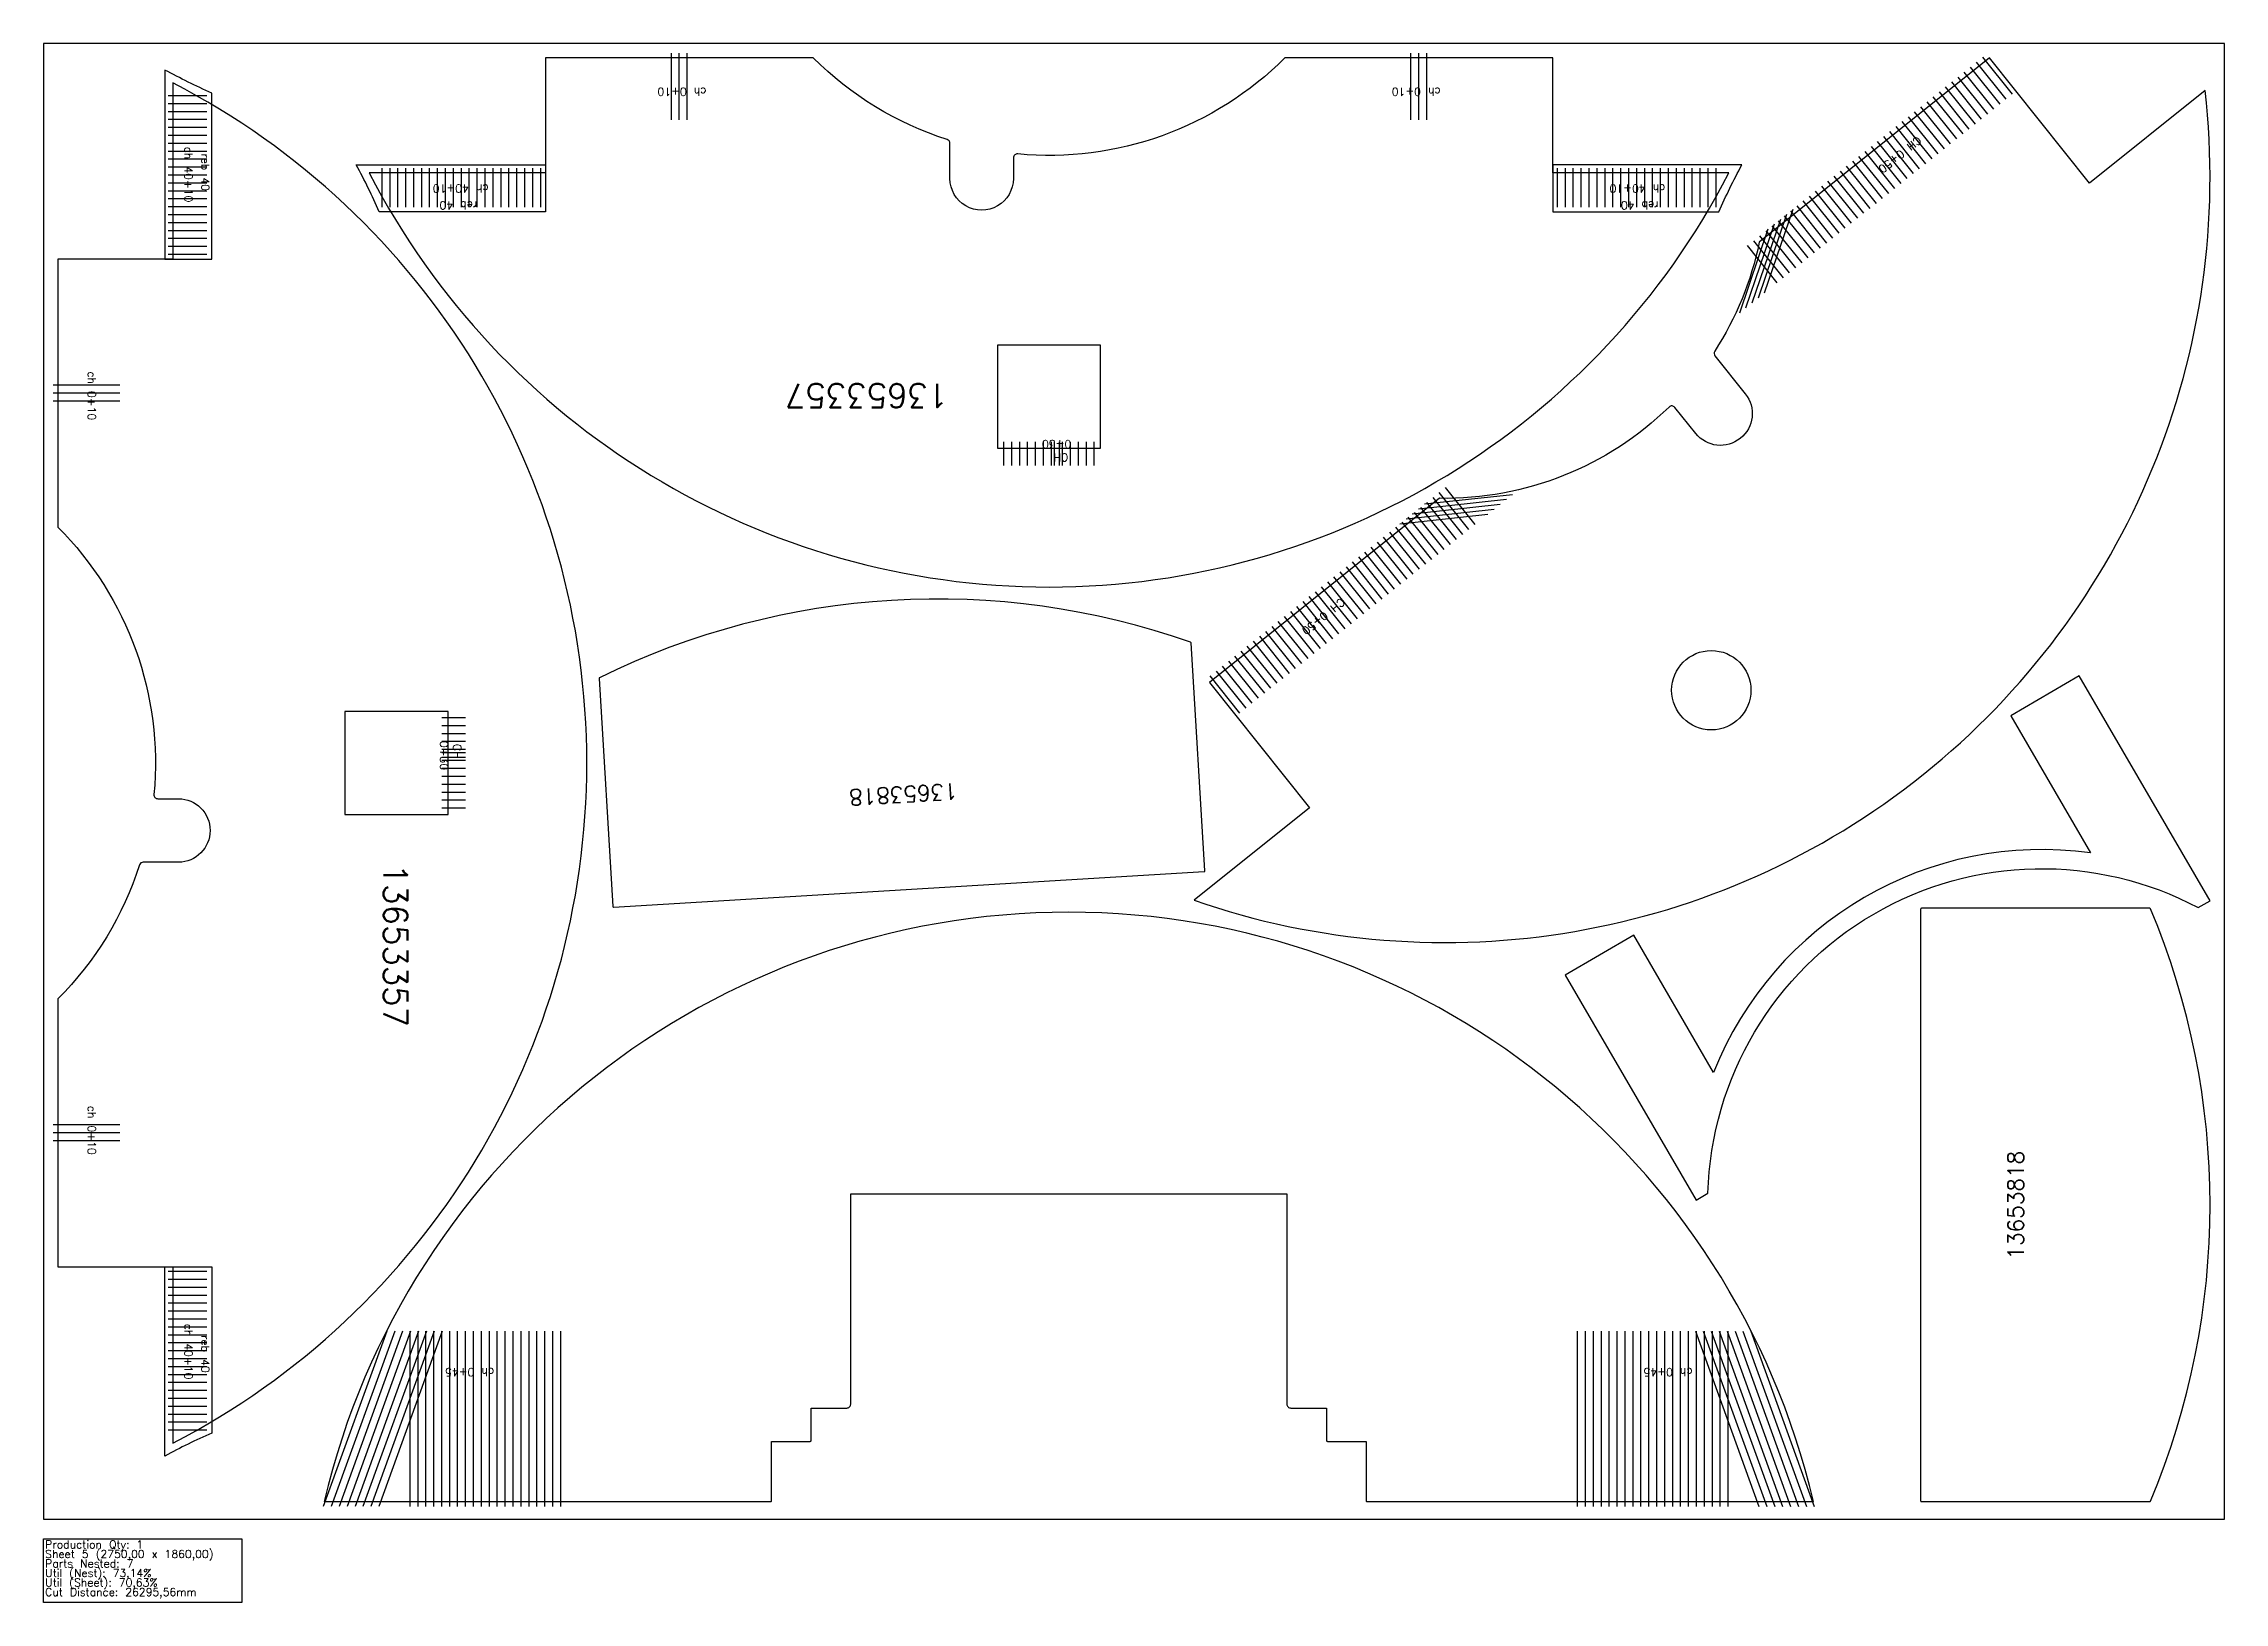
# Model space of a CAD drawing. Header units: millimetres. Extents: x 11550 to 14300, y -105 to 1860.
import ezdxf

# ---------------------------------------------------------------- set-up
doc = ezdxf.new("R2010")
doc.units = ezdxf.units.MM
for name, color, linetype in [('13653357', 7, 'Continuous'), ('13653818', 7, 'Continuous'), ('Chanfro', 7, 'Continuous'), ('Rebaixo', 6, 'Continuous'), ('sheet', 24, 'Continuous'), ('Stats', 7, 'Continuous'), ('Texto', 7, 'Continuous')]:
    doc.layers.add(name, color=color, linetype=linetype)
doc.styles.get("Standard").update_dxf_attribs({"font": 'txt.shx'})

msp = doc.modelspace()

# ---------------------------------------------------------------- linework, layer by layer
at = {"color": 7}
msp.add_lwpolyline([(13633.8, 402.2), (13648.8, 410.8, -0.556315), (14267, 770.8), (14282, 779.5), (14116.9, 1063), (14030.5, 1012.7), (14131.2, 839.7, 0.345974), (13655.9, 563), (13555.2, 735.9), (13468.8, 685.6)], format="xyb", close=True, dxfattribs=at)
at = {"layer": '13653357', "color": 2}
for points in [[(13115.3, 1842, -0.223199), (12778.4, 1720.9, 0.442032), (12772.9, 1715.9), (12772.9, 1690, -1.000003), (12692.9, 1690), (12692.9, 1734.3, 0.326039), (12689.4, 1739.1, -0.119122), (12520.5, 1842), (12182.8, 1842), (12182.8, 1697), (11960.6, 1697, 0.608883), (13675.2, 1697), (13453, 1697), (13453, 1842)], [(11568, 1250.5, -0.223199), (11689.1, 913.6, 0.442032), (11694.1, 908.1), (11720, 908.1, -0.999998), (11720, 828.1), (11675.7, 828.1, 0.326039), (11670.9, 824.6, -0.119122), (11568, 655.7), (11568, 318), (11713, 318), (11713, 95.8, 0.608883), (11713, 1810.4), (11713, 1588.2), (11568, 1588.2)]]:
    msp.add_lwpolyline(points, format="xyb", close=True, dxfattribs=at)
for points in [[(12882.9, 1480), (12752.9, 1480), (12752.9, 1350), (12882.9, 1350)], [(11930, 1018.1), (11930, 888.1), (12060, 888.1), (12060, 1018.1)]]:
    msp.add_lwpolyline(points, close=True, dxfattribs=at)
at = {"layer": '13653357', "color": 7}
msp.add_lwpolyline([(12567.8, 145), (12567.8, 410), (13117.8, 410), (13117.8, 145, 0.414214), (13122.8, 140), (13167.8, 140), (13167.8, 99, 0.414214), (13168.8, 98), (13217.8, 98), (13217.8, 23, 0.414214), (13218.8, 22), (13781.9, 22, 0.791169), (11903.7, 22), (12466.8, 22, 0.414214), (12467.8, 23), (12467.8, 98), (12516.8, 98, 0.414214), (12517.8, 99), (12517.8, 140), (12562.8, 140, 0.414214)], format="xyb", close=True, dxfattribs=at)
at = {"layer": '13653818', "color": 7}
for points in [[(13310.4, 1286.8), (13020.2, 1054.5), (13146.4, 896.8), (13000.7, 780.1, 0.55221), (14275.7, 1801), (14130, 1684.3), (14003.7, 1842), (13713.5, 1609.6, -0.092445), (13657.3, 1472.2, 0.322577), (13657.6, 1466.4), (13695.8, 1418.6, -1), (13633.3, 1368.6), (13607.1, 1401.4, 0.443132), (13599.7, 1401.8, -0.199872)], [(12996.4, 1105.5, 0.201305), (12251, 1060.7, 0.302091), (12250.4, 1059.8), (12267.7, 772.4, 0.414214), (12268.8, 771.5), (13013.4, 816.2, 0.414214), (13014.4, 817.3), (12997.1, 1104.7, 0.302091)], [(14206.8, 22.7, 0.201305), (14206.8, 769.4, 0.302091), (14205.9, 770), (13918, 770, 0.414214), (13917, 769), (13917, 23, 0.414214), (13918, 22), (14205.9, 22, 0.302091)]]:
    msp.add_lwpolyline(points, format="xyb", close=True, dxfattribs=at)
msp.add_circle((13653, 1044.9), 50, dxfattribs=at)
at = {"layer": 'Chanfro', "color": 2}
for p, q in [((12341.6, 1764), (12341.6, 1848)), ((12351.6, 1764), (12351.6, 1848)), ((12361.6, 1764), (12361.6, 1848)), ((13274.1, 1764), (13274.1, 1848)), ((13284.1, 1764), (13284.1, 1848)), ((13294.1, 1764), (13294.1, 1848)), ((11756, 1794.2), (11707, 1794.2)), ((11756, 1784.2), (11707, 1784.2)), ((11756, 1774.2), (11707, 1774.2)), ((11756, 1764.2), (11707, 1764.2)), ((11756, 1754.2), (11707, 1754.2)), ((11756, 1744.2), (11707, 1744.2)), ((11756, 1734.2), (11707, 1734.2)), ((11756, 1724.2), (11707, 1724.2)), ((11756, 1714.2), (11707, 1714.2)), ((11756, 1704.2), (11707, 1704.2)), ((11756, 1694.2), (11707, 1694.2)), ((11756, 1684.2), (11707, 1684.2)), ((11976.8, 1654), (11976.8, 1703)), ((11986.8, 1654), (11986.8, 1703)), ((11996.8, 1654), (11996.8, 1703)), ((12006.8, 1654), (12006.8, 1703)), ((12016.8, 1654), (12016.8, 1703)), ((12026.8, 1654), (12026.8, 1703)), ((12036.8, 1654), (12036.8, 1703)), ((12046.8, 1654), (12046.8, 1703)), ((12056.8, 1654), (12056.8, 1703)), ((12066.8, 1654), (12066.8, 1703)), ((12076.8, 1654), (12076.8, 1703)), ((12086.8, 1654), (12086.8, 1703)), ((12096.8, 1654), (12096.8, 1703)), ((12106.8, 1654), (12106.8, 1703)), ((12116.8, 1654), (12116.8, 1703)), ((12126.8, 1654), (12126.8, 1703)), ((12136.8, 1654), (12136.8, 1703)), ((12146.8, 1654), (12146.8, 1703)), ((12156.8, 1654), (12156.8, 1703)), ((12166.8, 1654), (12166.8, 1703)), ((12176.8, 1654), (12176.8, 1703)), ((13459, 1654), (13459, 1703)), ((13469, 1654), (13469, 1703)), ((13479, 1654), (13479, 1703)), ((13489, 1654), (13489, 1703)), ((13499, 1654), (13499, 1703)), ((13509, 1654), (13509, 1703)), ((13519, 1654), (13519, 1703)), ((13529, 1654), (13529, 1703)), ((13539, 1654), (13539, 1703)), ((13549, 1654), (13549, 1703)), ((13559, 1654), (13559, 1703)), ((13569, 1654), (13569, 1703)), ((13579, 1654), (13579, 1703)), ((13589, 1654), (13589, 1703)), ((13599, 1654), (13599, 1703)), ((13609, 1654), (13609, 1703)), ((13619, 1654), (13619, 1703)), ((13629, 1654), (13629, 1703)), ((13639, 1654), (13639, 1703)), ((13649, 1654), (13649, 1703)), ((13659, 1654), (13659, 1703)), ((11756, 1674.2), (11707, 1674.2)), ((11756, 1664.2), (11707, 1664.2)), ((11756, 1654.2), (11707, 1654.2)), ((11756, 1644.2), (11707, 1644.2)), ((11756, 1634.2), (11707, 1634.2)), ((11756, 1624.2), (11707, 1624.2)), ((11756, 1614.2), (11707, 1614.2)), ((11756, 1604.2), (11707, 1604.2)), ((11756, 1594.2), (11707, 1594.2)), ((11646, 1429.3), (11562, 1429.3)), ((11646, 1419.3), (11562, 1419.3)), ((11646, 1409.3), (11562, 1409.3)), ((12760.9, 1328), (12760.9, 1358)), ((12770.9, 1328), (12770.9, 1358)), ((12780.9, 1328), (12780.9, 1358)), ((12790.9, 1328), (12790.9, 1358)), ((12800.9, 1328), (12800.9, 1358)), ((12810.9, 1328), (12810.9, 1358)), ((12820.9, 1328), (12820.9, 1358)), ((12824.9, 1328), (12824.9, 1358)), ((12830.9, 1328), (12830.9, 1358)), ((12834.9, 1328), (12834.9, 1358)), ((12844.9, 1328), (12844.9, 1358)), ((12854.9, 1328), (12854.9, 1358)), ((12864.9, 1328), (12864.9, 1358)), ((12874.9, 1328), (12874.9, 1358)), ((12082, 1010.1), (12052, 1010.1)), ((12082, 1000.1), (12052, 1000.1)), ((12082, 990.1), (12052, 990.1)), ((12082, 980.1), (12052, 980.1)), ((12082, 970.1), (12052, 970.1)), ((12082, 966.1), (12052, 966.1)), ((12082, 960.1), (12052, 960.1)), ((12082, 956.1), (12052, 956.1)), ((12082, 946.1), (12052, 946.1)), ((12082, 936.1), (12052, 936.1)), ((12082, 926.1), (12052, 926.1)), ((12082, 916.1), (12052, 916.1)), ((12082, 906.1), (12052, 906.1)), ((12082, 896.1), (12052, 896.1)), ((11646, 496.8), (11562, 496.8)), ((11646, 486.8), (11562, 486.8)), ((11646, 476.8), (11562, 476.8)), ((11756, 312), (11707, 312)), ((11756, 302), (11707, 302)), ((11756, 292), (11707, 292)), ((11756, 282), (11707, 282)), ((11756, 272), (11707, 272)), ((11756, 262), (11707, 262)), ((11756, 252), (11707, 252)), ((11756, 242), (11707, 242)), ((11756, 232), (11707, 232)), ((11756, 222), (11707, 222)), ((11756, 212), (11707, 212)), ((11756, 202), (11707, 202)), ((11756, 192), (11707, 192)), ((11756, 182), (11707, 182)), ((11756, 172), (11707, 172)), ((11756, 162), (11707, 162)), ((11756, 152), (11707, 152)), ((11756, 142), (11707, 142)), ((11756, 132), (11707, 132)), ((11756, 122), (11707, 122)), ((11756, 112), (11707, 112))]:
    msp.add_line(p, q, dxfattribs=at)
at = {"layer": 'Chanfro', "color": 1}
for p, q in [((14032.8, 1796.1), (13995.3, 1842.9)), ((14001.6, 1771.1), (13964.1, 1817.9)), ((14009.4, 1777.3), (13971.9, 1824.2)), ((14017.2, 1783.6), (13979.7, 1830.4)), ((14025, 1789.8), (13987.5, 1836.7)), ((13970.4, 1746.1), (13932.9, 1792.9)), ((13978.2, 1752.3), (13940.7, 1799.2)), ((13986, 1758.6), (13948.5, 1805.4)), ((13993.8, 1764.8), (13956.3, 1811.7)), ((13931.3, 1714.8), (13893.8, 1761.7)), ((13939.1, 1721.1), (13901.6, 1767.9)), ((13946.9, 1727.3), (13909.4, 1774.2)), ((13954.7, 1733.6), (13917.2, 1780.4)), ((13962.5, 1739.8), (13925, 1786.7)), ((13900.1, 1689.8), (13862.6, 1736.7)), ((13907.9, 1696.1), (13870.4, 1742.9)), ((13915.7, 1702.3), (13878.2, 1749.2)), ((13923.5, 1708.6), (13886, 1755.4)), ((13861.1, 1658.6), (13823.6, 1705.4)), ((13868.9, 1664.8), (13831.4, 1711.7)), ((13876.7, 1671.1), (13839.2, 1717.9)), ((13884.5, 1677.3), (13847, 1724.2)), ((13892.3, 1683.6), (13854.8, 1730.4)), ((13829.8, 1633.6), (13792.3, 1680.4)), ((13837.6, 1639.8), (13800.1, 1686.7)), ((13845.5, 1646.1), (13808, 1692.9)), ((13853.3, 1652.3), (13815.8, 1699.2)), ((13720.1, 1545.7), (13756.2, 1651.4)), ((13798.6, 1608.6), (13761.1, 1655.4)), ((13806.4, 1614.8), (13768.9, 1661.7)), ((13814.2, 1621.1), (13776.7, 1667.9)), ((13822, 1627.3), (13784.5, 1674.2)), ((13688.9, 1520.7), (13724.9, 1626.4)), ((13696.7, 1526.9), (13732.7, 1632.7)), ((13704.5, 1533.2), (13740.5, 1638.9)), ((13712.3, 1539.4), (13748.4, 1645.2)), ((13759.6, 1577.3), (13722.1, 1624.2)), ((13767.4, 1583.6), (13729.9, 1630.4)), ((13775.2, 1589.8), (13737.7, 1636.7)), ((13783, 1596.1), (13745.5, 1642.9)), ((13790.8, 1602.3), (13753.3, 1649.2)), ((13736.2, 1558.6), (13698.7, 1605.4)), ((13744, 1564.8), (13706.5, 1611.6)), ((13751.8, 1571.1), (13714.3, 1617.9)), ((13347.4, 1247.3), (13309.9, 1294.1)), ((13355.2, 1253.6), (13317.7, 1300.4)), ((13371.3, 1266.4), (13260.2, 1254.4)), ((13379.1, 1272.7), (13268, 1260.6)), ((13386.9, 1278.9), (13275.8, 1266.9)), ((13316.2, 1222.3), (13278.7, 1269.1)), ((13394.7, 1285.2), (13283.7, 1273.1)), ((13324, 1228.6), (13286.5, 1275.4)), ((13402.5, 1291.4), (13291.5, 1279.4)), ((13331.8, 1234.8), (13294.3, 1281.6)), ((13339.6, 1241.1), (13302.1, 1287.9)), ((13277.2, 1191.1), (13239.7, 1237.9)), ((13285, 1197.3), (13247.5, 1244.1)), ((13292.8, 1203.6), (13255.3, 1250.4)), ((13300.6, 1209.8), (13263.1, 1256.6)), ((13308.4, 1216.1), (13270.9, 1262.9)), ((13245.9, 1166.1), (13208.4, 1212.9)), ((13253.7, 1172.3), (13216.2, 1219.1)), ((13261.6, 1178.6), (13224.1, 1225.4)), ((13269.4, 1184.8), (13231.9, 1231.6)), ((13214.7, 1141.1), (13177.2, 1187.9)), ((13222.5, 1147.3), (13185, 1194.1)), ((13230.3, 1153.6), (13192.8, 1200.4)), ((13238.1, 1159.8), (13200.6, 1206.6)), ((13175.7, 1109.8), (13138.2, 1156.6)), ((13183.5, 1116.1), (13146, 1162.9)), ((13191.3, 1122.3), (13153.8, 1169.1)), ((13199.1, 1128.6), (13161.6, 1175.4)), ((13206.9, 1134.8), (13169.4, 1181.6)), ((13144.5, 1084.8), (13107, 1131.6)), ((13152.3, 1091.1), (13114.8, 1137.9)), ((13160.1, 1097.3), (13122.6, 1144.1)), ((13167.9, 1103.6), (13130.4, 1150.4)), ((13105.4, 1053.6), (13067.9, 1100.4)), ((13113.2, 1059.8), (13075.7, 1106.6)), ((13121, 1066.1), (13083.5, 1112.9)), ((13128.8, 1072.3), (13091.3, 1119.1)), ((13136.7, 1078.6), (13099.2, 1125.4)), ((13074.2, 1028.6), (13036.7, 1075.4)), ((13082, 1034.8), (13044.5, 1081.6)), ((13089.8, 1041.1), (13052.3, 1087.9)), ((13097.6, 1047.3), (13060.1, 1094.1)), ((13058.6, 1016.1), (13021.1, 1062.9)), ((13066.4, 1022.3), (13028.9, 1069.1)), ((11982.7, 237), (11902.7, 16)), ((11992.7, 237), (11912.7, 16)), ((12002.7, 237), (11922.7, 16)), ((12012.7, 237), (11932.7, 16)), ((12022.7, 237), (11942.7, 16)), ((12032.7, 237), (11952.7, 16)), ((12042.7, 237), (11962.7, 16)), ((12052.7, 237), (11972.7, 16)), ((12011.7, 237), (12011.7, 16)), ((12021.7, 237), (12021.7, 16)), ((12031.7, 237), (12031.7, 16)), ((12041.7, 237), (12041.7, 16)), ((12051.7, 237), (12051.7, 16)), ((12061.7, 237), (12061.7, 16)), ((12071.7, 237), (12071.7, 16)), ((12081.7, 237), (12081.7, 16)), ((12091.7, 237), (12091.7, 16)), ((12101.7, 237), (12101.7, 16)), ((12111.7, 237), (12111.7, 16)), ((12121.7, 237), (12121.7, 16)), ((12131.7, 237), (12131.7, 16)), ((12141.7, 237), (12141.7, 16)), ((12151.7, 237), (12151.7, 16)), ((12161.7, 237), (12161.7, 16)), ((12171.7, 237), (12171.7, 16)), ((12181.7, 237), (12181.7, 16)), ((12191.7, 237), (12191.7, 16)), ((12201.7, 237), (12201.7, 16)), ((13483.9, 237), (13483.9, 16)), ((13493.9, 237), (13493.9, 16)), ((13503.9, 237), (13503.9, 16)), ((13513.9, 237), (13513.9, 16)), ((13523.9, 237), (13523.9, 16)), ((13533.9, 237), (13533.9, 16)), ((13543.9, 237), (13543.9, 16)), ((13553.9, 237), (13553.9, 16)), ((13563.9, 237), (13563.9, 16)), ((13573.9, 237), (13573.9, 16)), ((13583.9, 237), (13583.9, 16)), ((13593.9, 237), (13593.9, 16)), ((13603.9, 237), (13603.9, 16)), ((13613.9, 237), (13613.9, 16)), ((13623.9, 237), (13623.9, 16)), ((13632.9, 237), (13712.9, 16)), ((13633.9, 237), (13633.9, 16)), ((13642.9, 237), (13722.9, 16)), ((13643.9, 237), (13643.9, 16)), ((13652.9, 237), (13732.9, 16)), ((13653.9, 237), (13653.9, 16)), ((13662.9, 237), (13742.9, 16)), ((13663.9, 237), (13663.9, 16)), ((13672.9, 237), (13752.9, 16)), ((13673.9, 237), (13673.9, 16)), ((13682.9, 237), (13762.9, 16)), ((13692.9, 237), (13772.9, 16)), ((13702.9, 237), (13782.9, 16))]:
    msp.add_line(p, q, dxfattribs=at)
at = {"layer": 'Rebaixo', "color": 2}
for points in [[(11762, 1588.2), (11762, 1797.7, -0.02083), (11703, 1826.7), (11703, 1588.2), (11762, 1588.2)], [(12182.8, 1648), (11973.3, 1648, 0.02083), (11944.3, 1707), (12182.8, 1707), (12182.8, 1648)], [(13453, 1648), (13662.5, 1648, -0.02083), (13691.5, 1707), (13453, 1707), (13453, 1648)], [(11762, 318), (11762, 108.5, 0.02083), (11703, 79.5), (11703, 318), (11762, 318)]]:
    msp.add_lwpolyline(points, format="xyb", dxfattribs=at)
at = {"layer": 'sheet', "color": 7}
msp.add_lwpolyline([(11550, 0), (14300, 0), (14300, 1860), (11550, 1860)], close=True, dxfattribs=at)
at = {"layer": 'Stats', "color": 151}
msp.add_lwpolyline([(11550, -25), (11800, -25), (11800, -105), (11550, -105), (11550, -25)], close=True, dxfattribs=at)

# ---------------------------------------------------------------- texts
at = {"layer": 'Chanfro', "color": 2, "char_height": 10}
for s, insert, width, attachment_point, rotation in [('ch 0+10', (12324.1, 1794.3), 95.116, 3, 180), ('ch 0+10', (13311.7, 1794.3), 95.116, 1, 180), ('ch 0+10', (11615.7, 1446.9), 95.116, 1, 270), ('{\\W0.350417; }CH 0+30', (12845.8, 1333.4), 56.881, 1, 180), ('{\\W0.350417; }CH 0+30', (12076.6, 981), 56.881, 1, 270), ('ch 0+10', (11615.7, 459.3), 95.116, 3, 270)]:
    msp.add_mtext(s, dxfattribs=dict(at, insert=insert, width=width, attachment_point=attachment_point, rotation=rotation))
at = {"layer": 'Chanfro', "color": 1, "char_height": 10}
for s, insert, width, attachment_point, rotation in [('CH 0+50', (13919.1, 1736.1), 89.962, 1, 218.6828), ('CH 0+50', (13142, 1113.9), 89.962, 3, 218.6828), ('ch 0+45', (12056.4, 190.1), 88.851, 9, 180), ('ch 0+45', (13629.2, 190.1), 88.851, 7, 180)]:
    msp.add_mtext(s, dxfattribs=dict(at, insert=insert, width=width, attachment_point=attachment_point, rotation=rotation))
at = {"layer": 'Chanfro', "color": 2, "char_height": 10}
for insert, attachment_point, rotation in [((11737.7, 1730.1), 1, 270), ((12040.8, 1672.3), 3, 180), ((13594.9, 1672.3), 1, 180), ((11737.7, 176.1), 3, 270)]:
    msp.add_mtext_dynamic_manual_height_columns('ch 40+10', width=91.15, gutter_width=12.5, heights=[0], dxfattribs=dict(at, insert=insert, attachment_point=attachment_point, rotation=rotation))
at = {"layer": 'Rebaixo', "color": 2, "char_height": 10}
for insert, attachment_point, rotation in [((11758.9, 1721.7), 1, 270), ((12049.3, 1651.1), 3, 180), ((13586.5, 1651.1), 1, 180), ((11758.9, 184.5), 3, 270)]:
    msp.add_mtext_dynamic_manual_height_columns('reb 40', width=51.424, gutter_width=12.5, heights=[0], dxfattribs=dict(at, insert=insert, attachment_point=attachment_point, rotation=rotation))
at = {"layer": 'Stats', "color": 60}
for s, p in [('Production Qty: 1', (11552, -37)), ('Sheet 5 (2750,00 x 1860,00)', (11552, -49)), ('Parts Nested: 7', (11552, -61)), ('Util (Nest): 73,14%', (11552, -73)), ('Util (Sheet): 70,63%', (11552, -85)), ('Cut Distance: 26295,56mm', (11552, -97))]:
    msp.add_text(s, height=10, dxfattribs=at).set_placement(p)
at = {"layer": 'Texto', "color": 2, "char_height": 30, "width": 371.765, "attachment_point": 1}
for insert, rotation in [((12690.8, 1401.3), 180), ((12008.7, 826), 270)]:
    msp.add_mtext('13653357', dxfattribs=dict(at, insert=insert, rotation=rotation))
at = {"layer": 'Texto', "color": 3, "char_height": 20, "width": 275.707, "attachment_point": 1}
for insert, rotation in [((12703.3, 907.7), 183.4385), ((14026.9, 327.1), 90)]:
    msp.add_mtext('13653818 ', dxfattribs=dict(at, insert=insert, rotation=rotation))

doc.saveas('drawing.dxf')
